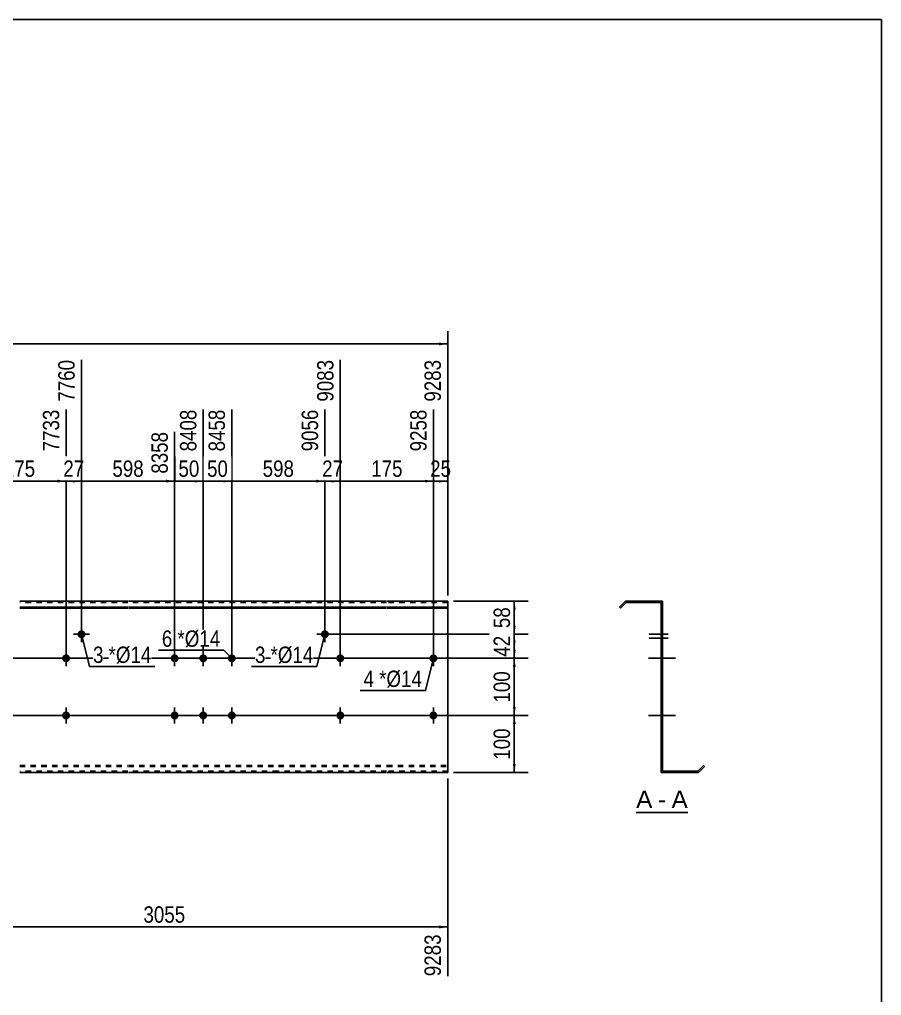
# Model space of a CAD drawing. Header units: millimetres. Extents: x -65 to 337, y -160 to 117.
# Drawn here: x 186.4 to 337.2, y -54 to 116.8 of the extents above; entities that cross this region are included whole.
import ezdxf

# ---------------------------------------------------------------- set-up
doc = ezdxf.new("R2010")
doc.units = ezdxf.units.MM
doc.linetypes.add('DXK_LINE_DOT1', pattern=[1.8814, 0.9407, -0.9407])
doc.styles.add('Arial', font='ARIAL.TTF', dxfattribs={"height": 0.2})
doc.styles.add('Arial Narrow', font='ARIALN.TTF', dxfattribs={"height": 0.2})

# ---------------------------------------------------------------- blocks, each defined once
blk = doc.blocks.new('Unknown-629083485-2164')
at = {"color": 5, "linetype": 'Continuous'}
for p, q in [((337.25, 116.75), (-62.75, 116.75)), ((337.25, -160.25), (337.25, 116.75))]:
    blk.add_line(p, q, dxfattribs=at)
blk = doc.blocks.new('Unknown-629083485-12 - 1243')
at = {"color": 7, "linetype": 'Continuous'}
blk.add_line((294.32, -21.95), (303.35, -21.95), dxfattribs=at)
at = {"color": 0, "linetype": 'Continuous'}
for points in [[(297.16, -21.2), (297.16, -18), (294.32, -18), (294.32, -21.2)], [(299.55, -21.2), (299.55, -18), (298.12, -18), (298.12, -21.2)], [(303.35, -21.2), (303.35, -18), (300.51, -18), (300.51, -21.2)]]:
    blk.add_wipeout(points, dxfattribs=at)
at = {"color": 96, "linetype": 'Continuous', "style": 'Arial'}
for s, p in [('A', (294.32, -21.2)), ('A', (300.51, -21.2)), ('-', (298.12, -21.2))]:
    blk.add_text(s, height=3.06, dxfattribs=at).set_placement(p)
blk = doc.blocks.new('Bolt-629083485-1223 - 1203')
at = {"linetype": 'Continuous'}
blk.add_hatch(color=3, dxfattribs=at).paths.add_polyline_path([(196.57, 9.21, -1), (197.97, 9.21, -1)])
at = {"color": 3, "linetype": 'Continuous'}
for p, q in [((197.27, 7.81), (197.27, 10.61)), ((195.87, 9.21), (198.67, 9.21))]:
    blk.add_line(p, q, dxfattribs=at)
blk = doc.blocks.new('Part-629083485-1218 - 1203')
at = {"color": 2, "linetype": 'Continuous'}
for p, q in [((205.37, 15), (186.48, 15)), ((186.48, 13.94), (205.37, 13.94)), ((186.48, 13.76), (205.37, 13.76)), ((231.66, 15), (205.47, 15)), ((205.47, 13.94), (231.66, 13.94)), ((205.47, 13.76), (231.66, 13.76)), ((250.66, 15), (231.76, 15)), ((231.76, 13.94), (250.66, 13.94)), ((231.76, 13.76), (250.66, 13.76)), ((261.35, 15), (250.76, 15)), ((250.76, 13.94), (261.35, 13.94)), ((250.76, 13.76), (261.35, 13.76)), ((261.35, 15), (261.35, -15)), ((205.37, -15), (186.48, -15)), ((231.66, -15), (205.47, -15)), ((250.66, -15), (231.76, -15)), ((261.35, -15), (250.76, -15))]:
    blk.add_line(p, q, dxfattribs=at)
at = {"color": 7, "linetype": 'DXK_LINE_DOT1'}
for p, q in [((205.37, 14.75), (186.48, 14.75)), ((231.66, 14.75), (205.47, 14.75)), ((250.66, 14.75), (231.76, 14.75)), ((261.35, 14.75), (250.76, 14.75)), ((186.48, -13.76), (205.37, -13.76)), ((186.48, -13.94), (205.37, -13.94)), ((205.37, -14.75), (186.48, -14.75)), ((205.47, -13.76), (231.66, -13.76)), ((205.47, -13.94), (231.66, -13.94)), ((231.66, -14.75), (205.47, -14.75)), ((231.76, -13.76), (250.66, -13.76)), ((231.76, -13.94), (250.66, -13.94)), ((250.66, -14.75), (231.76, -14.75)), ((250.76, -13.76), (261.35, -13.76)), ((250.76, -13.94), (261.35, -13.94)), ((261.35, -14.75), (250.76, -14.75))]:
    blk.add_line(p, q, dxfattribs=at)
blk = doc.blocks.new('Bolt-629083485-1219 - 1203')
at = {"linetype": 'Continuous'}
for points in [[(212.87, 5, -1), (214.27, 5, -1)], [(217.87, 5, -1), (219.27, 5, -1)], [(222.87, 5, -1), (224.27, 5, -1)], [(212.87, -5, -1), (214.27, -5, -1)], [(217.87, -5, -1), (219.27, -5, -1)], [(222.87, -5, -1), (224.27, -5, -1)]]:
    blk.add_hatch(color=3, dxfattribs=at).paths.add_polyline_path(points)
at = {"color": 3, "linetype": 'Continuous'}
for p, q in [((213.57, 3.6), (213.57, 6.4)), ((218.57, 3.6), (218.57, 6.4)), ((223.57, 3.6), (223.57, 6.4)), ((212.17, 5), (214.97, 5)), ((217.17, 5), (219.97, 5)), ((222.17, 5), (224.97, 5)), ((212.17, -5), (214.97, -5)), ((213.57, -6.4), (213.57, -3.6)), ((217.17, -5), (219.97, -5)), ((218.57, -6.4), (218.57, -3.6)), ((222.17, -5), (224.97, -5)), ((223.57, -6.4), (223.57, -3.6))]:
    blk.add_line(p, q, dxfattribs=at)
blk = doc.blocks.new('Bolt-629083485-1220 - 1203')
at = {"linetype": 'Continuous'}
blk.add_hatch(color=3, dxfattribs=at).paths.add_polyline_path([(193.87, 5, -1), (195.27, 5, -1)])
at = {"color": 3, "linetype": 'Continuous'}
for p, q in [((194.57, 3.6), (194.57, 6.4)), ((193.17, 5), (195.97, 5))]:
    blk.add_line(p, q, dxfattribs=at)
blk = doc.blocks.new('Bolt-629083485-1221 - 1203')
at = {"linetype": 'Continuous'}
blk.add_hatch(color=3, dxfattribs=at).paths.add_polyline_path([(195.27, -5, -1), (193.87, -5, -1)])
at = {"color": 3, "linetype": 'Continuous'}
for p, q in [((195.97, -5), (193.17, -5)), ((194.57, -3.6), (194.57, -6.4))]:
    blk.add_line(p, q, dxfattribs=at)
blk = doc.blocks.new('Bolt-629083485-1222 - 1203')
at = {"linetype": 'Continuous'}
blk.add_hatch(color=3, dxfattribs=at).paths.add_polyline_path([(239.16, 9.21, -1), (240.56, 9.21, -1)])
at = {"color": 3, "linetype": 'Continuous'}
for p, q in [((239.86, 7.81), (239.86, 10.61)), ((238.46, 9.21), (241.26, 9.21))]:
    blk.add_line(p, q, dxfattribs=at)
blk = doc.blocks.new('Bolt-629083485-1232 - 1203')
at = {"linetype": 'Continuous'}
blk.add_hatch(color=3, dxfattribs=at).paths.add_polyline_path([(241.86, 5, -1), (243.26, 5, -1)])
at = {"color": 3, "linetype": 'Continuous'}
for p, q in [((242.56, 3.6), (242.56, 6.4)), ((241.16, 5), (243.96, 5))]:
    blk.add_line(p, q, dxfattribs=at)
blk = doc.blocks.new('Bolt-629083485-1233 - 1203')
at = {"linetype": 'Continuous'}
blk.add_hatch(color=3, dxfattribs=at).paths.add_polyline_path([(243.26, -5, -1), (241.86, -5, -1)])
at = {"color": 3, "linetype": 'Continuous'}
for p, q in [((243.96, -5), (241.16, -5)), ((242.56, -3.6), (242.56, -6.4))]:
    blk.add_line(p, q, dxfattribs=at)
blk = doc.blocks.new('Bolt-629083485-1234 - 1203')
at = {"linetype": 'Continuous'}
for points in [[(177.58, 5, -1), (178.98, 5, -1)], [(258.15, 5, -1), (259.55, 5, -1)]]:
    blk.add_hatch(color=3, dxfattribs=at).paths.add_polyline_path(points)
at = {"color": 3, "linetype": 'Continuous'}
for p, q in [((178.28, 3.6), (178.28, 6.4)), ((258.85, 3.6), (258.85, 6.4)), ((179.68, 5), (176.88, 5)), ((260.25, 5), (257.45, 5))]:
    blk.add_line(p, q, dxfattribs=at)
blk = doc.blocks.new('Bolt-629083485-1235 - 1203')
at = {"linetype": 'Continuous'}
for points in [[(177.58, -5, -1), (178.98, -5, -1)], [(258.15, -5, -1), (259.55, -5, -1)]]:
    blk.add_hatch(color=3, dxfattribs=at).paths.add_polyline_path(points)
at = {"color": 3, "linetype": 'Continuous'}
for p, q in [((179.68, -5), (176.88, -5)), ((178.28, -6.4), (178.28, -3.6)), ((260.25, -5), (257.45, -5)), ((258.85, -6.4), (258.85, -3.6))]:
    blk.add_line(p, q, dxfattribs=at)
blk = doc.blocks.new('Bolt-629083485-1248 - 1243')
at = {"linetype": 'Continuous'}
blk.add_hatch(color=3, dxfattribs=at).paths.add_polyline_path([(298.96, -5.7), (298.96, -4.3), (298.71, -4.3), (298.71, -5.7)])
at = {"color": 3, "linetype": 'Continuous'}
for p, q in [((298.96, -4.3), (298.71, -4.3)), ((299.76, -5), (298.71, -5)), ((298.96, -5.7), (298.71, -5.7))]:
    blk.add_line(p, q, dxfattribs=at)
blk = doc.blocks.new('Part-629083485-1245 - 1243')
at = {"color": 2, "linetype": 'Continuous'}
for p, q in [((292.46, 15), (291.4, 13.94)), ((291.4, 13.94), (291.58, 13.76)), ((291.58, 13.76), (292.56, 14.75)), ((292.46, 15), (298.96, 15)), ((292.56, 14.75), (298.71, 14.75)), ((298.71, 14.75), (298.71, -15)), ((298.96, -14.75), (298.96, 15)), ((305.21, -15), (298.71, -15)), ((305.11, -14.75), (298.96, -14.75)), ((306.09, -13.76), (305.11, -14.75)), ((305.21, -15), (306.27, -13.94)), ((306.27, -13.94), (306.09, -13.76))]:
    blk.add_line(p, q, dxfattribs=at)
blk = doc.blocks.new('Bolt-629083485-1246 - 1243')
at = {"linetype": 'Continuous'}
for points in [[(298.71, 5.7), (298.71, 4.3), (298.96, 4.3), (298.96, 5.7)], [(298.71, 5.7), (298.71, 4.3), (298.96, 4.3), (298.96, 5.7)], [(298.71, 5.7), (298.71, 4.3), (298.96, 4.3), (298.96, 5.7)], [(298.71, -4.3), (298.71, -5.7), (298.96, -5.7), (298.96, -4.3)], [(298.71, -4.3), (298.71, -5.7), (298.96, -5.7), (298.96, -4.3)], [(298.71, -4.3), (298.71, -5.7), (298.96, -5.7), (298.96, -4.3)]]:
    blk.add_hatch(color=3, dxfattribs=at).paths.add_polyline_path(points)
at = {"color": 3, "linetype": 'Continuous'}
for p, q in [((298.96, 5.7), (298.71, 5.7)), ((298.96, 5.7), (298.71, 5.7)), ((298.96, 5.7), (298.71, 5.7)), ((300.26, 5), (296.46, 5)), ((300.26, 5), (296.46, 5)), ((300.26, 5), (296.46, 5)), ((298.96, 4.3), (298.71, 4.3)), ((298.96, 4.3), (298.71, 4.3)), ((298.96, 4.3), (298.71, 4.3)), ((300.26, -5), (296.46, -5)), ((300.26, -5), (296.46, -5)), ((300.26, -5), (296.46, -5)), ((298.96, -4.3), (298.71, -4.3)), ((298.96, -4.3), (298.71, -4.3)), ((298.96, -4.3), (298.71, -4.3)), ((298.96, -5.7), (298.71, -5.7)), ((298.96, -5.7), (298.71, -5.7)), ((298.96, -5.7), (298.71, -5.7))]:
    blk.add_line(p, q, dxfattribs=at)
blk = doc.blocks.new('Bolt-629083485-1247 - 1243')
at = {"linetype": 'Continuous'}
blk.add_hatch(color=3, dxfattribs=at).paths.add_polyline_path([(298.71, 5.7), (298.71, 4.3), (298.96, 4.3), (298.96, 5.7)])
at = {"color": 3, "linetype": 'Continuous'}
for p, q in [((298.96, 5.7), (298.71, 5.7)), ((299.91, 5), (296.61, 5)), ((298.96, 4.3), (298.71, 4.3))]:
    blk.add_line(p, q, dxfattribs=at)
blk = doc.blocks.new('Bolt-629083485-1249 - 1243')
at = {"linetype": 'Continuous'}
blk.add_hatch(color=3, dxfattribs=at).paths.add_polyline_path([(298.71, 9.91), (298.71, 8.51), (298.96, 8.51), (298.96, 9.91)])
at = {"color": 3, "linetype": 'Continuous'}
for p, q in [((299.91, 9.21), (296.61, 9.21)), ((298.96, 9.91), (298.71, 9.91)), ((298.96, 8.51), (298.71, 8.51))]:
    blk.add_line(p, q, dxfattribs=at)
blk = doc.blocks.new('Bolt-629083485-1250 - 1243')
at = {"linetype": 'Continuous'}
blk.add_hatch(color=3, dxfattribs=at).paths.add_polyline_path([(298.71, 9.91), (298.71, 8.51), (298.96, 8.51), (298.96, 9.91)])
at = {"color": 3, "linetype": 'Continuous'}
for p, q in [((299.91, 9.21), (296.61, 9.21)), ((298.96, 9.91), (298.71, 9.91)), ((298.96, 8.51), (298.71, 8.51))]:
    blk.add_line(p, q, dxfattribs=at)
blk = doc.blocks.new('Bolt-629083485-1251 - 1243')
at = {"linetype": 'Continuous'}
for points in [[(298.71, 5.7), (298.71, 4.3), (298.96, 4.3), (298.96, 5.7)], [(298.71, 5.7), (298.71, 4.3), (298.96, 4.3), (298.96, 5.7)], [(298.71, 5.7), (298.71, 4.3), (298.96, 4.3), (298.96, 5.7)], [(298.71, -4.3), (298.71, -5.7), (298.96, -5.7), (298.96, -4.3)], [(298.71, -4.3), (298.71, -5.7), (298.96, -5.7), (298.96, -4.3)], [(298.71, -4.3), (298.71, -5.7), (298.96, -5.7), (298.96, -4.3)]]:
    blk.add_hatch(color=3, dxfattribs=at).paths.add_polyline_path(points)
at = {"color": 3, "linetype": 'Continuous'}
for p, q in [((298.96, 5.7), (298.71, 5.7)), ((298.96, 5.7), (298.71, 5.7)), ((298.96, 5.7), (298.71, 5.7)), ((300.26, 5), (296.46, 5)), ((300.26, 5), (296.46, 5)), ((300.26, 5), (296.46, 5)), ((298.96, 4.3), (298.71, 4.3)), ((298.96, 4.3), (298.71, 4.3)), ((298.96, 4.3), (298.71, 4.3)), ((300.26, -5), (296.46, -5)), ((300.26, -5), (296.46, -5)), ((300.26, -5), (296.46, -5)), ((298.96, -4.3), (298.71, -4.3)), ((298.96, -4.3), (298.71, -4.3)), ((298.96, -4.3), (298.71, -4.3)), ((298.96, -5.7), (298.71, -5.7)), ((298.96, -5.7), (298.71, -5.7)), ((298.96, -5.7), (298.71, -5.7))]:
    blk.add_line(p, q, dxfattribs=at)
blk = doc.blocks.new('Bolt-629083485-1252 - 1243')
at = {"linetype": 'Continuous'}
blk.add_hatch(color=3, dxfattribs=at).paths.add_polyline_path([(298.71, 9.23), (298.71, 7.83), (298.96, 7.83), (298.96, 9.23)])
at = {"color": 3, "linetype": 'Continuous'}
for p, q in [((298.96, 9.23), (298.71, 9.23)), ((299.91, 8.53), (296.61, 8.53)), ((298.96, 7.83), (298.71, 7.83))]:
    blk.add_line(p, q, dxfattribs=at)
blk = doc.blocks.new('Bolt-629083485-1253 - 1243')
at = {"linetype": 'Continuous'}
blk.add_hatch(color=3, dxfattribs=at).paths.add_polyline_path([(298.96, -5.7), (298.96, -4.3), (298.71, -4.3), (298.71, -5.7)])
blk.add_hatch(color=3, dxfattribs=at).paths.add_polyline_path([(298.96, -5.7), (298.96, -4.3), (298.71, -4.3), (298.71, -5.7)])
at = {"color": 3, "linetype": 'Continuous'}
for p, q in [((297.96, -5), (300.71, -5)), ((297.96, -5), (300.71, -5)), ((298.71, -4.3), (298.96, -4.3)), ((298.71, -4.3), (298.96, -4.3)), ((298.71, -5.7), (298.96, -5.7)), ((298.71, -5.7), (298.96, -5.7))]:
    blk.add_line(p, q, dxfattribs=at)
blk = doc.blocks.new('Bolt-629083485-1254 - 1243')
at = {"linetype": 'Continuous'}
blk.add_hatch(color=3, dxfattribs=at).paths.add_polyline_path([(298.96, -5.7), (298.96, -4.3), (298.71, -4.3), (298.71, -5.7)])
blk.add_hatch(color=3, dxfattribs=at).paths.add_polyline_path([(298.96, -5.7), (298.96, -4.3), (298.71, -4.3), (298.71, -5.7)])
at = {"color": 3, "linetype": 'Continuous'}
for p, q in [((297.96, -5), (300.71, -5)), ((297.96, -5), (300.71, -5)), ((298.71, -4.3), (298.96, -4.3)), ((298.71, -4.3), (298.96, -4.3)), ((298.71, -5.7), (298.96, -5.7)), ((298.71, -5.7), (298.96, -5.7))]:
    blk.add_line(p, q, dxfattribs=at)
blk = doc.blocks.new('Bolt-629083485-1255 - 1243')
at = {"linetype": 'Continuous'}
blk.add_hatch(color=3, dxfattribs=at).paths.add_polyline_path([(298.96, -5.7), (298.96, -4.3), (298.71, -4.3), (298.71, -5.7)])
blk.add_hatch(color=3, dxfattribs=at).paths.add_polyline_path([(298.96, -5.7), (298.96, -4.3), (298.71, -4.3), (298.71, -5.7)])
at = {"color": 3, "linetype": 'Continuous'}
for p, q in [((297.96, -5), (300.71, -5)), ((297.96, -5), (300.71, -5)), ((298.71, -4.3), (298.96, -4.3)), ((298.71, -4.3), (298.96, -4.3)), ((298.71, -5.7), (298.96, -5.7)), ((298.71, -5.7), (298.96, -5.7))]:
    blk.add_line(p, q, dxfattribs=at)
blk = doc.blocks.new('Bolt-629083485-1256 - 1243')
at = {"linetype": 'Continuous'}
blk.add_hatch(color=3, dxfattribs=at).paths.add_polyline_path([(298.96, -5.7), (298.96, -4.3), (298.71, -4.3), (298.71, -5.7)])
blk.add_hatch(color=3, dxfattribs=at).paths.add_polyline_path([(298.96, -5.7), (298.96, -4.3), (298.71, -4.3), (298.71, -5.7)])
at = {"color": 3, "linetype": 'Continuous'}
for p, q in [((297.96, -5), (300.71, -5)), ((297.96, -5), (300.71, -5)), ((298.71, -4.3), (298.96, -4.3)), ((298.71, -4.3), (298.96, -4.3)), ((298.71, -5.7), (298.96, -5.7)), ((298.71, -5.7), (298.96, -5.7))]:
    blk.add_line(p, q, dxfattribs=at)
blk = doc.blocks.new('Bolt-629083485-1257 - 1243')
at = {"linetype": 'Continuous'}
blk.add_hatch(color=3, dxfattribs=at).paths.add_polyline_path([(298.71, 5.7), (298.71, 4.3), (298.96, 4.3), (298.96, 5.7)])
at = {"color": 3, "linetype": 'Continuous'}
for p, q in [((298.96, 5.7), (298.71, 5.7)), ((299.91, 5), (296.61, 5)), ((298.96, 4.3), (298.71, 4.3))]:
    blk.add_line(p, q, dxfattribs=at)
blk = doc.blocks.new('Bolt-629083485-1258 - 1243')
at = {"linetype": 'Continuous'}
blk.add_hatch(color=3, dxfattribs=at).paths.add_polyline_path([(298.96, -5.7), (298.96, -4.3), (298.71, -4.3), (298.71, -5.7)])
at = {"color": 3, "linetype": 'Continuous'}
for p, q in [((298.96, -4.3), (298.71, -4.3)), ((299.76, -5), (298.71, -5)), ((298.96, -5.7), (298.71, -5.7))]:
    blk.add_line(p, q, dxfattribs=at)
blk = doc.blocks.new('Bolt-629083485-1259 - 1243')
at = {"linetype": 'Continuous'}
blk.add_hatch(color=3, dxfattribs=at).paths.add_polyline_path([(298.71, 5.7), (298.71, 4.3), (298.96, 4.3), (298.96, 5.7)])
at = {"color": 3, "linetype": 'Continuous'}
for p, q in [((298.96, 5.7), (298.71, 5.7)), ((299.91, 5), (296.61, 5)), ((298.96, 4.3), (298.71, 4.3))]:
    blk.add_line(p, q, dxfattribs=at)
blk = doc.blocks.new('Bolt-629083485-1260 - 1243')
at = {"linetype": 'Continuous'}
blk.add_hatch(color=3, dxfattribs=at).paths.add_polyline_path([(298.96, -5.7), (298.96, -4.3), (298.71, -4.3), (298.71, -5.7)])
at = {"color": 3, "linetype": 'Continuous'}
for p, q in [((298.96, -4.3), (298.71, -4.3)), ((299.76, -5), (298.71, -5)), ((298.96, -5.7), (298.71, -5.7))]:
    blk.add_line(p, q, dxfattribs=at)
blk = doc.blocks.new('Bolt-629083485-1261 - 1243')
at = {"linetype": 'Continuous'}
blk.add_hatch(color=3, dxfattribs=at).paths.add_polyline_path([(298.71, 5.7), (298.71, 4.3), (298.96, 4.3), (298.96, 5.7)])
blk.add_hatch(color=3, dxfattribs=at).paths.add_polyline_path([(298.71, 5.7), (298.71, 4.3), (298.96, 4.3), (298.96, 5.7)])
at = {"color": 3, "linetype": 'Continuous'}
for p, q in [((298.71, 5.7), (298.96, 5.7)), ((298.71, 5.7), (298.96, 5.7)), ((297.91, 5), (301.21, 5)), ((297.91, 5), (301.21, 5)), ((298.71, 4.3), (298.96, 4.3)), ((298.71, 4.3), (298.96, 4.3))]:
    blk.add_line(p, q, dxfattribs=at)
blk = doc.blocks.new('Bolt-629083485-1262 - 1243')
at = {"linetype": 'Continuous'}
blk.add_hatch(color=3, dxfattribs=at).paths.add_polyline_path([(298.71, -4.3), (298.71, -5.7), (298.96, -5.7), (298.96, -4.3)])
blk.add_hatch(color=3, dxfattribs=at).paths.add_polyline_path([(298.71, -4.3), (298.71, -5.7), (298.96, -5.7), (298.96, -4.3)])
at = {"color": 3, "linetype": 'Continuous'}
for p, q in [((297.91, -5), (301.21, -5)), ((297.91, -5), (301.21, -5)), ((298.71, -4.3), (298.96, -4.3)), ((298.71, -4.3), (298.96, -4.3)), ((298.71, -5.7), (298.96, -5.7)), ((298.71, -5.7), (298.96, -5.7))]:
    blk.add_line(p, q, dxfattribs=at)
blk = doc.blocks.new('Bolt-629083485-1263 - 1243')
at = {"linetype": 'Continuous'}
for points in [[(298.96, 4.3), (298.96, 5.7), (298.71, 5.7), (298.71, 4.3)], [(298.96, -5.7), (298.96, -4.3), (298.71, -4.3), (298.71, -5.7)]]:
    blk.add_hatch(color=3, dxfattribs=at).paths.add_polyline_path(points)
at = {"color": 3, "linetype": 'Continuous'}
for p, q in [((298.96, 5.7), (298.71, 5.7)), ((298.96, 5), (296.71, 5)), ((298.96, 4.3), (298.71, 4.3)), ((298.96, -5), (296.71, -5)), ((298.96, -4.3), (298.71, -4.3)), ((298.96, -5.7), (298.71, -5.7))]:
    blk.add_line(p, q, dxfattribs=at)
blk = doc.blocks.new('StraightDimension-629083485-1347 - 1203')
at = {"linetype": 'Continuous'}
blk.add_hatch(color=7, dxfattribs=at).paths.add_polyline_path([(193.07, 36.25), (194.57, 36), (193.07, 35.75)])
at = {"color": 7, "linetype": 'Continuous'}
for p, q in [((194.57, 6), (194.57, 48.51)), ((178.28, 6), (178.28, 44.61)), ((178.28, 36), (194.57, 36))]:
    blk.add_line(p, q, dxfattribs=at)
at = {"color": 0}
blk.add_wipeout([(189.77, 36.15), (189.77, 40.35), (183.08, 40.35), (183.08, 36.15)], dxfattribs=at)
at = {"color": 3, "style": 'Arial Narrow'}
blk.add_text('175', height=2.863, dxfattribs=at).set_placement((183.68, 36.75))
at = {"color": 0, "linetype": 'Continuous'}
blk.add_wipeout([(193.97, 49.11), (189.77, 49.11), (189.77, 40.6), (193.97, 40.6)], dxfattribs=at)
at = {"color": 3, "linetype": 'Continuous', "style": 'Arial Narrow'}
blk.add_text('7733', height=2.863, rotation=90.0002, dxfattribs=at).set_placement((193.37, 41.2))
blk = doc.blocks.new('StraightDimension-629083485-1342 - 1203')
at = {"linetype": 'Continuous'}
blk.add_hatch(color=7, dxfattribs=at).paths.add_polyline_path([(238.36, 36.25), (239.86, 36), (238.36, 35.75)])
at = {"color": 7, "linetype": 'Continuous'}
for p, q in [((223.57, 6), (223.57, 48.51)), ((239.86, 10.21), (239.86, 48.51)), ((223.57, 36), (239.86, 36))]:
    blk.add_line(p, q, dxfattribs=at)
at = {"color": 0}
blk.add_wipeout([(235.06, 36.15), (235.06, 40.35), (228.37, 40.35), (228.37, 36.15)], dxfattribs=at)
at = {"color": 3, "style": 'Arial Narrow'}
blk.add_text('598', height=2.863, dxfattribs=at).set_placement((228.97, 36.75))
at = {"color": 0, "linetype": 'Continuous'}
blk.add_wipeout([(239.26, 49.11), (235.06, 49.11), (235.06, 40.6), (239.26, 40.6)], dxfattribs=at)
at = {"color": 3, "linetype": 'Continuous', "style": 'Arial Narrow'}
blk.add_text('9056', height=2.863, rotation=90.0002, dxfattribs=at).set_placement((238.66, 41.2))
blk = doc.blocks.new('StraightDimension-629083485-1346 - 1203')
at = {"linetype": 'Continuous'}
blk.add_hatch(color=7, dxfattribs=at).paths.add_polyline_path([(195.77, 36.25), (197.27, 36), (195.77, 35.75)])
at = {"color": 7, "linetype": 'Continuous'}
for p, q in [((197.27, 10.21), (197.27, 57.21)), ((194.57, 6), (194.57, 48.51)), ((194.57, 36), (197.27, 36))]:
    blk.add_line(p, q, dxfattribs=at)
at = {"color": 0, "linetype": 'Continuous'}
blk.add_wipeout([(196.67, 57.81), (192.47, 57.81), (192.47, 49.3), (196.67, 49.3)], dxfattribs=at)
at = {"color": 0}
blk.add_wipeout([(198.35, 36.15), (198.35, 40.35), (193.49, 40.35), (193.49, 36.15)], dxfattribs=at)
at = {"color": 3, "linetype": 'Continuous', "style": 'Arial Narrow'}
blk.add_text('7760', height=2.863, rotation=90.0002, dxfattribs=at).set_placement((196.07, 49.9))
at = {"color": 3, "style": 'Arial Narrow'}
blk.add_text('27', height=2.863, dxfattribs=at).set_placement((194.09, 36.75))
blk = doc.blocks.new('StraightDimension-629083485-1282 - 1203')
at = {"linetype": 'Continuous'}
blk.add_hatch(color=7, dxfattribs=at).paths.add_polyline_path([(259.85, -41.75), (261.35, -42), (259.85, -42.25)])
at = {"color": 7, "linetype": 'Continuous'}
for p, q in [((162.18, -6), (162.18, -50.61)), ((261.35, -16), (261.35, -50.61)), ((162.18, -42), (261.35, -42))]:
    blk.add_line(p, q, dxfattribs=at)
at = {"color": 0}
blk.add_wipeout([(216.02, -41.85), (216.02, -37.65), (207.51, -37.65), (207.51, -41.85)], dxfattribs=at)
at = {"color": 0, "linetype": 'Continuous'}
blk.add_wipeout([(260.75, -42.7), (256.55, -42.7), (256.55, -51.21), (260.75, -51.21)], dxfattribs=at)
at = {"color": 3, "style": 'Arial Narrow'}
blk.add_text('3055', height=2.863, dxfattribs=at).set_placement((208.11, -41.25))
at = {"color": 3, "linetype": 'Continuous', "style": 'Arial Narrow'}
blk.add_text('9283', height=2.863, rotation=90.0002, dxfattribs=at).set_placement((260.15, -50.61))
blk = doc.blocks.new('StraightDimension-629083485-1344 - 1203')
at = {"linetype": 'Continuous'}
blk.add_hatch(color=7, dxfattribs=at).paths.add_polyline_path([(217.07, 36.25), (218.57, 36), (217.07, 35.75)])
at = {"color": 7, "linetype": 'Continuous'}
for p, q in [((218.57, 6), (218.57, 48.51)), ((213.57, 6), (213.57, 44.61)), ((213.57, 36), (218.57, 36))]:
    blk.add_line(p, q, dxfattribs=at)
at = {"color": 0}
blk.add_wipeout([(218.49, 36.15), (218.49, 40.35), (213.64, 40.35), (213.64, 36.15)], dxfattribs=at)
at = {"color": 3, "style": 'Arial Narrow'}
blk.add_text('50', height=2.863, dxfattribs=at).set_placement((214.24, 36.75))
at = {"color": 0, "linetype": 'Continuous'}
blk.add_wipeout([(217.97, 49.11), (213.77, 49.11), (213.77, 40.6), (217.97, 40.6)], dxfattribs=at)
at = {"color": 3, "linetype": 'Continuous', "style": 'Arial Narrow'}
blk.add_text('8408', height=2.863, rotation=90.0002, dxfattribs=at).set_placement((217.37, 41.2))
blk = doc.blocks.new('StraightDimension-629083485-1341 - 1203')
at = {"linetype": 'Continuous'}
blk.add_hatch(color=7, dxfattribs=at).paths.add_polyline_path([(241.06, 36.25), (242.56, 36), (241.06, 35.75)])
at = {"color": 7, "linetype": 'Continuous'}
for p, q in [((242.56, 6), (242.56, 57.21)), ((239.86, 10.21), (239.86, 48.51)), ((239.86, 36), (242.56, 36))]:
    blk.add_line(p, q, dxfattribs=at)
at = {"color": 0, "linetype": 'Continuous'}
blk.add_wipeout([(241.96, 57.81), (237.76, 57.81), (237.76, 49.3), (241.96, 49.3)], dxfattribs=at)
at = {"color": 0}
blk.add_wipeout([(243.64, 36.15), (243.64, 40.35), (238.78, 40.35), (238.78, 36.15)], dxfattribs=at)
at = {"color": 3, "linetype": 'Continuous', "style": 'Arial Narrow'}
blk.add_text('9083', height=2.863, rotation=90.0002, dxfattribs=at).set_placement((241.36, 49.9))
at = {"color": 3, "style": 'Arial Narrow'}
blk.add_text('27', height=2.863, dxfattribs=at).set_placement((239.38, 36.75))
blk = doc.blocks.new('StraightDimension-629083485-1339 - 1203')
at = {"linetype": 'Continuous'}
blk.add_hatch(color=7, dxfattribs=at).paths.add_polyline_path([(259.85, 36.25), (261.35, 36), (259.85, 35.75)])
at = {"color": 7, "linetype": 'Continuous'}
for p, q in [((261.35, 16), (261.35, 57.21)), ((258.85, 6), (258.85, 48.51)), ((258.85, 36), (261.35, 36))]:
    blk.add_line(p, q, dxfattribs=at)
at = {"color": 0, "linetype": 'Continuous'}
blk.add_wipeout([(260.75, 57.81), (256.55, 57.81), (256.55, 49.3), (260.75, 49.3)], dxfattribs=at)
at = {"color": 0}
blk.add_wipeout([(262.53, 36.15), (262.53, 40.35), (257.68, 40.35), (257.68, 36.15)], dxfattribs=at)
at = {"color": 3, "linetype": 'Continuous', "style": 'Arial Narrow'}
blk.add_text('9283', height=2.863, rotation=90.0002, dxfattribs=at).set_placement((260.15, 49.9))
at = {"color": 3, "style": 'Arial Narrow'}
blk.add_text('25', height=2.863, dxfattribs=at).set_placement((258.28, 36.75))
blk = doc.blocks.new('StraightDimension-629083485-1340 - 1203')
at = {"linetype": 'Continuous'}
blk.add_hatch(color=7, dxfattribs=at).paths.add_polyline_path([(257.35, 36.25), (258.85, 36), (257.35, 35.75)])
at = {"color": 7, "linetype": 'Continuous'}
for p, q in [((242.56, 6), (242.56, 57.21)), ((258.85, 6), (258.85, 48.51)), ((242.56, 36), (258.85, 36))]:
    blk.add_line(p, q, dxfattribs=at)
at = {"color": 0}
blk.add_wipeout([(254.05, 36.15), (254.05, 40.35), (247.37, 40.35), (247.37, 36.15)], dxfattribs=at)
at = {"color": 3, "style": 'Arial Narrow'}
blk.add_text('175', height=2.863, dxfattribs=at).set_placement((247.97, 36.75))
at = {"color": 0, "linetype": 'Continuous'}
blk.add_wipeout([(258.25, 49.11), (254.05, 49.11), (254.05, 40.6), (258.25, 40.6)], dxfattribs=at)
at = {"color": 3, "linetype": 'Continuous', "style": 'Arial Narrow'}
blk.add_text('9258', height=2.863, rotation=90.0002, dxfattribs=at).set_placement((257.65, 41.2))
blk = doc.blocks.new('StraightDimension-629083485-1343 - 1203')
at = {"linetype": 'Continuous'}
blk.add_hatch(color=7, dxfattribs=at).paths.add_polyline_path([(222.07, 36.25), (223.57, 36), (222.07, 35.75)])
at = {"color": 7, "linetype": 'Continuous'}
for p, q in [((218.57, 6), (218.57, 48.51)), ((223.57, 6), (223.57, 48.51)), ((218.57, 36), (223.57, 36))]:
    blk.add_line(p, q, dxfattribs=at)
at = {"color": 0}
blk.add_wipeout([(223.49, 36.15), (223.49, 40.35), (218.64, 40.35), (218.64, 36.15)], dxfattribs=at)
at = {"color": 3, "style": 'Arial Narrow'}
blk.add_text('50', height=2.863, dxfattribs=at).set_placement((219.24, 36.75))
at = {"color": 0, "linetype": 'Continuous'}
blk.add_wipeout([(222.97, 49.11), (218.77, 49.11), (218.77, 40.6), (222.97, 40.6)], dxfattribs=at)
at = {"color": 3, "linetype": 'Continuous', "style": 'Arial Narrow'}
blk.add_text('8458', height=2.863, rotation=90.0002, dxfattribs=at).set_placement((222.37, 41.2))
blk = doc.blocks.new('StraightDimension-629083485-1345 - 1203')
at = {"linetype": 'Continuous'}
blk.add_hatch(color=7, dxfattribs=at).paths.add_polyline_path([(212.07, 36.25), (213.57, 36), (212.07, 35.75)])
at = {"color": 7, "linetype": 'Continuous'}
for p, q in [((197.27, 10.21), (197.27, 57.21)), ((213.57, 6), (213.57, 44.61)), ((197.27, 36), (213.57, 36))]:
    blk.add_line(p, q, dxfattribs=at)
at = {"color": 0}
blk.add_wipeout([(208.76, 36.15), (208.76, 40.35), (202.08, 40.35), (202.08, 36.15)], dxfattribs=at)
at = {"color": 0, "linetype": 'Continuous'}
blk.add_wipeout([(212.97, 45.21), (208.77, 45.21), (208.77, 36.7), (212.97, 36.7)], dxfattribs=at)
at = {"color": 3, "linetype": 'Continuous', "style": 'Arial Narrow'}
blk.add_text('8358', height=2.863, rotation=90.0002, dxfattribs=at).set_placement((212.37, 37.3))
at = {"color": 3, "style": 'Arial Narrow'}
blk.add_text('598', height=2.863, dxfattribs=at).set_placement((202.68, 36.75))
blk = doc.blocks.new('StraightDimension-629083485-1395 - 1203')
at = {"linetype": 'Continuous'}
for points in [[(272.75, 13.5), (273, 15), (273.25, 13.5)], [(273.25, 10.71), (273, 9.21), (272.75, 10.71)]]:
    blk.add_hatch(color=7, dxfattribs=at).paths.add_polyline_path(points)
at = {"color": 7, "linetype": 'Continuous'}
for p, q in [((262.35, 15), (275.4, 15)), ((273, 9.21), (273, 15)), ((240.86, 9.21), (275.4, 9.21))]:
    blk.add_line(p, q, dxfattribs=at)
at = {"color": 0}
blk.add_wipeout([(272.85, 14.53), (268.65, 14.53), (268.65, 9.68), (272.85, 9.68)], dxfattribs=at)
at = {"color": 3, "style": 'Arial Narrow'}
blk.add_text('58', height=2.863, rotation=90.0002, dxfattribs=at).set_placement((272.25, 10.28))
blk = doc.blocks.new('StraightDimension-629083485-1396 - 1203')
at = {"linetype": 'Continuous'}
for points in [[(272.75, 7.71), (273, 9.21), (273.25, 7.71)], [(273.25, 6.5), (273, 5), (272.75, 6.5)]]:
    blk.add_hatch(color=7, dxfattribs=at).paths.add_polyline_path(points)
at = {"color": 7, "linetype": 'Continuous'}
for p, q in [((240.86, 9.21), (275.4, 9.21)), ((273, 5), (273, 9.21)), ((26.2, 5), (275.4, 5))]:
    blk.add_line(p, q, dxfattribs=at)
at = {"color": 0}
blk.add_wipeout([(272.85, 9.53), (268.65, 9.53), (268.65, 4.68), (272.85, 4.68)], dxfattribs=at)
at = {"color": 3, "style": 'Arial Narrow'}
blk.add_text('42', height=2.863, rotation=90.0002, dxfattribs=at).set_placement((272.25, 5.28))
blk = doc.blocks.new('StraightDimension-629083485-1397 - 1203')
at = {"linetype": 'Continuous'}
for points in [[(272.75, 3.5), (273, 5), (273.25, 3.5)], [(273.25, -3.5), (273, -5), (272.75, -3.5)]]:
    blk.add_hatch(color=7, dxfattribs=at).paths.add_polyline_path(points)
at = {"color": 7, "linetype": 'Continuous'}
for p, q in [((26.2, 5), (275.4, 5)), ((273, -5), (273, 5)), ((26.2, -5), (275.4, -5))]:
    blk.add_line(p, q, dxfattribs=at)
at = {"color": 0}
blk.add_wipeout([(272.85, 3.34), (268.65, 3.34), (268.65, -3.34), (272.85, -3.34)], dxfattribs=at)
at = {"color": 3, "style": 'Arial Narrow'}
blk.add_text('100', height=2.863, rotation=90.0002, dxfattribs=at).set_placement((272.25, -2.74))
blk = doc.blocks.new('StraightDimension-629083485-1398 - 1203')
at = {"linetype": 'Continuous'}
for points in [[(272.75, -6.5), (273, -5), (273.25, -6.5)], [(273.25, -13.5), (273, -15), (272.75, -13.5)]]:
    blk.add_hatch(color=7, dxfattribs=at).paths.add_polyline_path(points)
at = {"color": 7, "linetype": 'Continuous'}
for p, q in [((26.2, -5), (275.4, -5)), ((273, -15), (273, -5)), ((262.35, -15), (275.4, -15))]:
    blk.add_line(p, q, dxfattribs=at)
at = {"color": 0}
blk.add_wipeout([(272.85, -6.66), (268.65, -6.66), (268.65, -13.34), (272.85, -13.34)], dxfattribs=at)
at = {"color": 3, "style": 'Arial Narrow'}
blk.add_text('100', height=2.863, rotation=90.0002, dxfattribs=at).set_placement((272.25, -12.74))
blk = doc.blocks.new('StraightDimension-629083485-1447 - 1203')
at = {"linetype": 'Continuous'}
blk.add_hatch(color=7, dxfattribs=at).paths.add_polyline_path([(259.85, 60.25), (261.35, 60), (259.85, 59.75)])
at = {"color": 7, "linetype": 'Continuous'}
for p, q in [((261.35, 16), (261.35, 62.25)), ((0, 60), (261.35, 60))]:
    blk.add_line(p, q, dxfattribs=at)
blk = doc.blocks.new('Mark-629083485-1483 - 1203')
at = {"color": 0}
for points in [[(213.16, 7.01), (213.16, 10.01), (211.33, 10.01), (211.33, 7.01)], [(215.34, 7.01), (215.34, 10.01), (214.06, 10.01), (214.06, 7.01)]]:
    blk.add_wipeout(points, dxfattribs=at)
for points in [[(213.16, 7.01), (213.16, 10.01), (211.33, 10.01), (211.33, 7.01)], [(215.34, 7.01), (215.34, 10.01), (214.06, 10.01), (214.06, 7.01)]]:
    blk.add_wipeout(points, dxfattribs=at)
at = {"color": 3, "style": 'Arial Narrow'}
blk.add_text('6', height=2.86, dxfattribs=at).set_placement((211.33, 7.01))
at = {"color": 0}
blk.add_wipeout([(221.55, 7.01), (221.55, 10.01), (215.34, 10.01), (215.34, 7.01)], dxfattribs=at)
blk.add_wipeout([(221.55, 7.01), (221.55, 10.01), (215.34, 10.01), (215.34, 7.01)], dxfattribs=at)
at = {"color": 7, "linetype": 'Continuous'}
for p in [(210.73, 6.41), (223.57, 5)]:
    blk.add_line(p, (222.15, 6.41), dxfattribs=at)
at = {"color": 3, "style": 'Arial Narrow'}
for s, height, p in [('*', 2.86, (214.06, 7.01)), ('Ø14', 2.863, (215.34, 7.01))]:
    blk.add_text(s, height=height, dxfattribs=at).set_placement(p)
blk = doc.blocks.new('MarkSet-629083485-1480 - 1203')
at = {"color": 0}
for points in [[(248.45, -0.01), (248.45, 2.99), (246.62, 2.99), (246.62, -0.01)], [(250.63, -0.01), (250.63, 2.99), (249.35, 2.99), (249.35, -0.01)]]:
    blk.add_wipeout(points, dxfattribs=at)
for points in [[(248.45, -0.01), (248.45, 2.99), (246.62, 2.99), (246.62, -0.01)], [(250.63, -0.01), (250.63, 2.99), (249.35, 2.99), (249.35, -0.01)]]:
    blk.add_wipeout(points, dxfattribs=at)
at = {"color": 3, "style": 'Arial Narrow'}
blk.add_text('4', height=2.86, dxfattribs=at).set_placement((246.62, -0.01))
at = {"color": 0}
blk.add_wipeout([(256.84, -0.01), (256.84, 2.99), (250.63, 2.99), (250.63, -0.01)], dxfattribs=at)
blk.add_wipeout([(256.84, -0.01), (256.84, 2.99), (250.63, 2.99), (250.63, -0.01)], dxfattribs=at)
at = {"color": 7, "linetype": 'Continuous'}
for p in [(258.85, 5), (246.02, -0.61)]:
    blk.add_line(p, (257.44, -0.61), dxfattribs=at)
at = {"color": 3, "style": 'Arial Narrow'}
for s, height, p in [('*', 2.86, (249.35, -0.01)), ('Ø14', 2.863, (250.63, -0.01))]:
    blk.add_text(s, height=height, dxfattribs=at).set_placement(p)
blk = doc.blocks.new('MarkSet-629083485-1462 - 1203')
at = {"color": 0}
for points in [[(201.11, 4.19), (201.11, 7.19), (199.29, 7.19), (199.29, 4.19)], [(203.29, 4.19), (203.29, 7.19), (202.01, 7.19), (202.01, 4.19)]]:
    blk.add_wipeout(points, dxfattribs=at)
for points in [[(201.11, 4.19), (201.11, 7.19), (199.29, 7.19), (199.29, 4.19)], [(203.29, 4.19), (203.29, 7.19), (202.01, 7.19), (202.01, 4.19)]]:
    blk.add_wipeout(points, dxfattribs=at)
at = {"color": 7, "linetype": 'Continuous'}
blk.add_line((197.27, 9.21), (198.69, 3.59), dxfattribs=at)
at = {"color": 3, "style": 'Arial Narrow'}
blk.add_text('3', height=2.86, dxfattribs=at).set_placement((199.29, 4.19))
at = {"color": 0}
blk.add_wipeout([(209.51, 4.19), (209.51, 7.19), (203.29, 7.19), (203.29, 4.19)], dxfattribs=at)
blk.add_wipeout([(209.51, 4.19), (209.51, 7.19), (203.29, 7.19), (203.29, 4.19)], dxfattribs=at)
at = {"color": 7, "linetype": 'Continuous'}
blk.add_line((198.69, 3.59), (210.11, 3.59), dxfattribs=at)
at = {"color": 3, "style": 'Arial Narrow'}
for s, height, p in [('*', 2.86, (202.01, 4.19)), ('Ø14', 2.863, (203.29, 4.19))]:
    blk.add_text(s, height=height, dxfattribs=at).set_placement(p)
blk = doc.blocks.new('MarkSet-629083485-1469 - 1203')
at = {"color": 0}
for points in [[(229.46, 4.19), (229.46, 7.19), (227.63, 7.19), (227.63, 4.19)], [(231.63, 4.19), (231.63, 7.19), (230.36, 7.19), (230.36, 4.19)]]:
    blk.add_wipeout(points, dxfattribs=at)
for points in [[(229.46, 4.19), (229.46, 7.19), (227.63, 7.19), (227.63, 4.19)], [(231.63, 4.19), (231.63, 7.19), (230.36, 7.19), (230.36, 4.19)]]:
    blk.add_wipeout(points, dxfattribs=at)
at = {"color": 3, "style": 'Arial Narrow'}
blk.add_text('3', height=2.86, dxfattribs=at).set_placement((227.63, 4.19))
at = {"color": 0}
blk.add_wipeout([(237.85, 4.19), (237.85, 7.19), (231.63, 7.19), (231.63, 4.19)], dxfattribs=at)
blk.add_wipeout([(237.85, 4.19), (237.85, 7.19), (231.63, 7.19), (231.63, 4.19)], dxfattribs=at)
at = {"color": 7, "linetype": 'Continuous'}
for p in [(239.86, 9.21), (227.03, 3.59)]:
    blk.add_line(p, (238.45, 3.59), dxfattribs=at)
at = {"color": 3, "style": 'Arial Narrow'}
for s, height, p in [('*', 2.86, (230.36, 4.19)), ('Ø14', 2.863, (231.63, 4.19))]:
    blk.add_text(s, height=height, dxfattribs=at).set_placement(p)

msp = doc.modelspace()

# ---------------------------------------------------------------- block references
for name in ['Unknown-629083485-2164', 'Part-629083485-1218 - 1203', 'Part-629083485-1245 - 1243', 'Bolt-629083485-1223 - 1203', 'Bolt-629083485-1222 - 1203', 'Bolt-629083485-1249 - 1243', 'Bolt-629083485-1250 - 1243', 'Bolt-629083485-1252 - 1243', 'Bolt-629083485-1234 - 1203', 'Bolt-629083485-1220 - 1203', 'Bolt-629083485-1219 - 1203', 'Bolt-629083485-1232 - 1203', 'Bolt-629083485-1246 - 1243', 'Bolt-629083485-1251 - 1243', 'Bolt-629083485-1247 - 1243', 'Bolt-629083485-1257 - 1243', 'Bolt-629083485-1259 - 1243', 'Bolt-629083485-1263 - 1243', 'Bolt-629083485-1261 - 1243', 'Bolt-629083485-1235 - 1203', 'Bolt-629083485-1221 - 1203', 'Bolt-629083485-1233 - 1203', 'Bolt-629083485-1262 - 1243', 'Bolt-629083485-1253 - 1243', 'Bolt-629083485-1254 - 1243', 'Bolt-629083485-1255 - 1243', 'Bolt-629083485-1256 - 1243', 'Bolt-629083485-1248 - 1243', 'Bolt-629083485-1258 - 1243', 'Bolt-629083485-1260 - 1243']:
    msp.add_blockref(name, (0, 0))

# ---------------------------------------------------------------- next in the draw order: block references
for name in ['StraightDimension-629083485-1339 - 1203', 'StraightDimension-629083485-1347 - 1203', 'StraightDimension-629083485-1344 - 1203', 'StraightDimension-629083485-1342 - 1203', 'StraightDimension-629083485-1282 - 1203', 'Unknown-629083485-12 - 1243']:
    msp.add_blockref(name, (0, 0))

# ---------------------------------------------------------------- next in the draw order: block references
for name in ['StraightDimension-629083485-1346 - 1203', 'StraightDimension-629083485-1341 - 1203', 'StraightDimension-629083485-1343 - 1203']:
    msp.add_blockref(name, (0, 0))

# ---------------------------------------------------------------- next in the draw order: block references
for name in ['StraightDimension-629083485-1345 - 1203', 'StraightDimension-629083485-1340 - 1203']:
    msp.add_blockref(name, (0, 0))

# ---------------------------------------------------------------- next in the draw order: block references
for name in ['StraightDimension-629083485-1447 - 1203', 'StraightDimension-629083485-1395 - 1203']:
    msp.add_blockref(name, (0, 0))

# ---------------------------------------------------------------- next in the draw order: block references
msp.add_blockref('StraightDimension-629083485-1396 - 1203', (0, 0))

# ---------------------------------------------------------------- next in the draw order: block references
msp.add_blockref('StraightDimension-629083485-1397 - 1203', (0, 0))

# ---------------------------------------------------------------- next in the draw order: block references
for name in ['Mark-629083485-1483 - 1203', 'MarkSet-629083485-1469 - 1203', 'MarkSet-629083485-1480 - 1203', 'StraightDimension-629083485-1398 - 1203']:
    msp.add_blockref(name, (0, 0))

# ---------------------------------------------------------------- next in the draw order: block references
msp.add_blockref('MarkSet-629083485-1462 - 1203', (0, 0))

doc.saveas('drawing.dxf')
